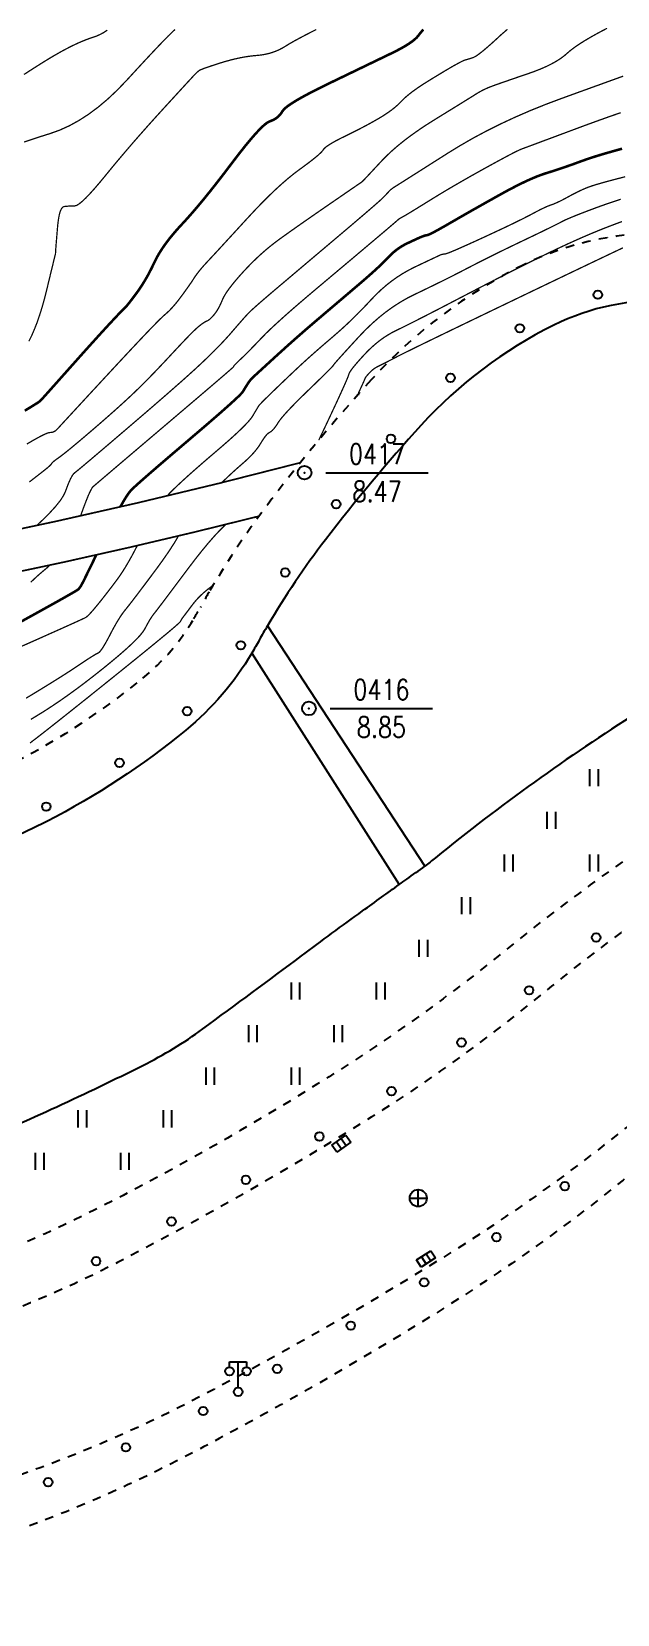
# Model space of a CAD drawing. Extents: x 1059 to 1761, y 608 to 1213.
# Drawn here: x 1175.3 to 1209.6, y 609 to 701.8 of the extents above; entities that cross this region are included whole.
import ezdxf
from ezdxf.enums import TextEntityAlignment as Align

# ---------------------------------------------------------------- set-up
doc = ezdxf.new("R2010")
doc.units = 0
doc.header["$LTSCALE"] = 0.5
doc.header["$PDSIZE"] = 0.2
doc.linetypes.add('X6', pattern=[2, 1, -1])
doc.layers.get('0').update_dxf_attribs({"linetype": 'CONTINUOUS'})
for name, color, linetype in [('DGX', 2, 'CONTINUOUS'), ('DLDW', 11, 'CONTINUOUS'), ('DLSS', 4, 'CONTINUOUS'), ('GXYZ', 2, 'CONTINUOUS'), ('KZD', 1, 'CONTINUOUS'), ('SXSS', 5, 'CONTINUOUS'), ('ZBTZ', 3, 'CONTINUOUS')]:
    doc.layers.add(name, color=color, linetype=linetype)
doc.styles.add('HZ', font='rs.shx', dxfattribs={"width": 0.8, "bigfont": 'hztxt.shx'})
doc.linetypes.add('8431', pattern='A,2,[152,AAA.SHX,S=1,R=0,X=0,Y=0],2,[150,AAA.SHX,S=2,R=0,X=0,Y=0],1e-11', length=4)
doc.linetypes.add('8432', pattern='A,2,[158,AAA.SHX,S=1,R=0,X=0,Y=0],2,[150,AAA.SHX,S=2,R=0,X=0,Y=2],1e-11', length=4)

# ---------------------------------------------------------------- blocks, each defined once
blk = doc.blocks.new('gc043')
for p, q in [((-1, 0), (1, 0)), ((0, -1), (0, 1))]:
    blk.add_line(p, q)
blk.add_circle((0, 0), 1)
blk = doc.blocks.new('gc041')
for p, q in [((-1, 0.5), (1, 0.5)), ((-1, -0.5), (-1, 0.5)), ((-0.33, 0.5), (-0.33, -0.5)), ((0.33, 0.5), (0.33, -0.5)), ((1, 0.5), (1, -0.5)), ((1, -0.5), (-1, -0.5))]:
    blk.add_line(p, q)
blk = doc.blocks.new('gc170')
at = {"linetype": 'Continuous'}
blk.add_circle((0, 0), 0.5, dxfattribs=at)
blk = doc.blocks.new('gc117')
blk.add_circle((0, 0), 0.8)
blk.add_point((0, 0))
blk = doc.blocks.new('gc121')
for p, q in [((-0.5, -1), (-0.5, 1)), ((0.5, -1), (0.5, 1))]:
    blk.add_line(p, q)
blk = doc.blocks.new('gc097')
for p, q in [((-1, 2.9), (-1, 3.5)), ((-1, 3.5), (1, 3.5)), ((0, 0.5), (0, 3.5)), ((1, 3.5), (1, 2.9))]:
    blk.add_line(p, q)
for centre in [(-1, 2.4), (1, 2.4), (0, 0)]:
    blk.add_circle(centre, 0.5)

msp = doc.modelspace()

# ---------------------------------------------------------------- linework, layer by layer
at = {"layer": 'DGX', "linetype": 'Continuous', "const_width": 0.075}
for points in [[(1179.709, 701.877), (1179.503, 701.743), (1179.297, 701.63), (1179.089, 701.536), (1178.882, 701.462), (1178.668, 701.392), (1178.445, 701.309), (1178.21, 701.214), (1177.965, 701.107), (1177.709, 700.987), (1177.443, 700.854), (1177.166, 700.709), (1176.879, 700.551), (1176.562, 700.369), (1176.198, 700.151), (1175.787, 699.896), (1175.329, 699.605), (1174.823, 699.278)], [(1183.674, 701.914), (1183.504, 701.755), (1183.282, 701.537), (1183.008, 701.258), (1182.683, 700.918), (1182.305, 700.518), (1181.876, 700.058), (1181.395, 699.538), (1180.862, 698.957), (1180.302, 698.373), (1179.741, 697.843), (1179.178, 697.368), (1178.613, 696.948), (1178.047, 696.582), (1177.479, 696.27), (1176.91, 696.012), (1176.339, 695.809), (1175.79, 695.637), (1175.286, 695.472), (1174.827, 695.314)], [(1203.167, 701.93), (1202.797, 701.611), (1202.485, 701.322), (1202.204, 701.068), (1201.953, 700.848), (1201.734, 700.664), (1201.546, 700.515), (1201.389, 700.4), (1201.263, 700.321), (1201.168, 700.276), (1201.091, 700.25), (1201.021, 700.227), (1200.956, 700.206), (1200.898, 700.188), (1200.846, 700.172), (1200.8, 700.159), (1200.76, 700.149), (1200.726, 700.141), (1200.689, 700.131), (1200.641, 700.113), (1200.582, 700.087), (1200.511, 700.054), (1200.428, 700.013), (1200.334, 699.964), (1200.229, 699.907), (1200.112, 699.843), (1199.98, 699.769), (1199.829, 699.682), (1199.659, 699.582), (1199.469, 699.47), (1199.261, 699.344), (1199.033, 699.206), (1198.786, 699.056), (1198.52, 698.892), (1198.254, 698.725), (1198.008, 698.563), (1197.781, 698.406), (1197.574, 698.255), (1197.387, 698.109), (1197.219, 697.968), (1197.072, 697.833), (1196.944, 697.703), (1196.819, 697.575), (1196.682, 697.448), (1196.533, 697.321), (1196.371, 697.194), (1196.197, 697.067), (1196.01, 696.941), (1195.811, 696.814), (1195.599, 696.688), (1195.378, 696.561), (1195.149, 696.433), (1194.912, 696.304), (1194.668, 696.175), (1194.417, 696.044), (1194.158, 695.912), (1193.891, 695.779), (1193.617, 695.646), (1193.354, 695.516), (1193.121, 695.395), (1192.919, 695.283), (1192.748, 695.18), (1192.607, 695.086), (1192.496, 695.002), (1192.415, 694.926), (1192.365, 694.859), (1192.312, 694.786), (1192.224, 694.692), (1192.101, 694.577), (1191.942, 694.441), (1191.747, 694.284), (1191.517, 694.106), (1191.252, 693.908), (1190.951, 693.688), (1190.625, 693.442), (1190.282, 693.163), (1189.924, 692.853), (1189.55, 692.511), (1189.16, 692.136), (1188.755, 691.73), (1188.334, 691.292), (1187.897, 690.821), (1187.471, 690.357), (1187.085, 689.935), (1186.737, 689.557), (1186.429, 689.221), (1186.16, 688.93), (1185.93, 688.681), (1185.738, 688.475), (1185.586, 688.313), (1185.458, 688.174), (1185.338, 688.041), (1185.226, 687.911), (1185.123, 687.787), (1185.028, 687.667), (1184.941, 687.552), (1184.863, 687.441), (1184.793, 687.335), (1184.723, 687.228), (1184.646, 687.111), (1184.561, 686.986), (1184.468, 686.853), (1184.367, 686.711), (1184.259, 686.56), (1184.144, 686.401), (1184.02, 686.233), (1183.894, 686.067), (1183.77, 685.91), (1183.649, 685.764), (1183.53, 685.628), (1183.413, 685.503), (1183.298, 685.388), (1183.186, 685.283), (1183.076, 685.188), (1182.93, 685.057), (1182.708, 684.84), (1182.411, 684.538), (1182.039, 684.152), (1181.592, 683.68), (1181.069, 683.124), (1180.471, 682.483), (1179.798, 681.757), (1179.129, 681.034), (1178.543, 680.4), (1178.041, 679.856), (1177.622, 679.402), (1177.286, 679.038), (1177.033, 678.764), (1176.864, 678.579), (1176.778, 678.485), (1176.732, 678.438), (1176.684, 678.397), (1176.634, 678.363), (1176.581, 678.335), (1176.526, 678.312), (1176.469, 678.297), (1176.409, 678.287), (1176.347, 678.284), (1176.265, 678.269), (1176.145, 678.228), (1175.989, 678.159), (1175.796, 678.062), (1175.566, 677.939), (1175.298, 677.787), (1174.993, 677.608)], [(1191.954, 701.914), (1191.457, 701.661), (1191.03, 701.437), (1190.672, 701.243), (1190.384, 701.079), (1190.166, 700.945), (1189.979, 700.832), (1189.785, 700.731), (1189.584, 700.643), (1189.375, 700.568), (1189.159, 700.506), (1188.936, 700.456), (1188.705, 700.418), (1188.467, 700.394), (1188.222, 700.371), (1187.972, 700.339), (1187.715, 700.298), (1187.453, 700.248), (1187.185, 700.188), (1186.911, 700.12), (1186.63, 700.042), (1186.344, 699.956), (1186.072, 699.869), (1185.832, 699.791), (1185.625, 699.721), (1185.45, 699.66), (1185.308, 699.607), (1185.199, 699.563), (1185.123, 699.527), (1185.08, 699.5), (1185.053, 699.478), (1185.029, 699.456), (1185.005, 699.437), (1184.984, 699.418), (1184.964, 699.401), (1184.945, 699.385), (1184.928, 699.37), (1184.913, 699.356), (1184.87, 699.312), (1184.77, 699.206), (1184.614, 699.036), (1184.4, 698.805), (1184.13, 698.511), (1183.803, 698.154), (1183.419, 697.735), (1182.978, 697.253), (1182.515, 696.744), (1182.065, 696.242), (1181.628, 695.748), (1181.203, 695.262), (1180.791, 694.782), (1180.392, 694.311), (1180.005, 693.847), (1179.631, 693.39), (1179.281, 692.965), (1178.966, 692.597), (1178.686, 692.285), (1178.441, 692.03), (1178.23, 691.831), (1178.055, 691.689), (1177.914, 691.603), (1177.808, 691.574), (1177.721, 691.573), (1177.636, 691.57), (1177.553, 691.567), (1177.473, 691.562), (1177.394, 691.556), (1177.318, 691.55), (1177.244, 691.542), (1177.172, 691.533), (1177.104, 691.505), (1177.042, 691.441), (1176.985, 691.34), (1176.934, 691.202), (1176.889, 691.028), (1176.849, 690.817), (1176.815, 690.569), (1176.787, 690.284), (1176.763, 689.998), (1176.742, 689.745), (1176.724, 689.525), (1176.709, 689.338), (1176.697, 689.184), (1176.688, 689.063), (1176.682, 688.976), (1176.679, 688.922), (1176.678, 688.886), (1176.676, 688.854), (1176.674, 688.826), (1176.672, 688.801), (1176.67, 688.781), (1176.668, 688.763), (1176.665, 688.75), (1176.663, 688.741), (1176.653, 688.7), (1176.627, 688.595), (1176.585, 688.424), (1176.528, 688.188), (1176.455, 687.888), (1176.366, 687.522), (1176.262, 687.091), (1176.142, 686.594), (1176.011, 686.081), (1175.875, 685.597), (1175.733, 685.145), (1175.586, 684.722), (1175.433, 684.33), (1175.275, 683.968), (1175.111, 683.637)], [(1209.001, 701.986), (1208.532, 701.738), (1208.108, 701.503), (1207.729, 701.281), (1207.396, 701.072), (1207.108, 700.876), (1206.866, 700.693), (1206.669, 700.524), (1206.482, 700.363), (1206.267, 700.205), (1206.026, 700.052), (1205.759, 699.903), (1205.465, 699.757), (1205.144, 699.615), (1204.796, 699.477), (1204.422, 699.343), (1204.05, 699.216), (1203.709, 699.099), (1203.4, 698.992), (1203.122, 698.896), (1202.875, 698.81), (1202.659, 698.735), (1202.474, 698.669), (1202.321, 698.614), (1202.185, 698.563), (1202.053, 698.51), (1201.924, 698.454), (1201.8, 698.396), (1201.68, 698.336), (1201.563, 698.274), (1201.45, 698.209), (1201.341, 698.142), (1201.209, 698.059), (1201.028, 697.946), (1200.797, 697.802), (1200.517, 697.628), (1200.187, 697.424), (1199.807, 697.19), (1199.378, 696.925), (1198.899, 696.63), (1198.41, 696.32), (1197.949, 696.012), (1197.516, 695.706), (1197.112, 695.401), (1196.736, 695.097), (1196.388, 694.795), (1196.069, 694.495), (1195.778, 694.196), (1195.518, 693.916), (1195.292, 693.673), (1195.1, 693.467), (1194.942, 693.297), (1194.817, 693.165), (1194.727, 693.069), (1194.67, 693.011), (1194.648, 692.989), (1194.613, 692.966), (1194.52, 692.902), (1194.369, 692.799), (1194.161, 692.656), (1193.894, 692.473), (1193.569, 692.249), (1193.187, 691.986), (1192.746, 691.683), (1192.289, 691.368), (1191.857, 691.069), (1191.449, 690.785), (1191.067, 690.518), (1190.709, 690.267), (1190.377, 690.032), (1190.069, 689.812), (1189.786, 689.609), (1189.517, 689.408), (1189.249, 689.197), (1188.984, 688.976), (1188.721, 688.745), (1188.459, 688.503), (1188.2, 688.25), (1187.942, 687.988), (1187.687, 687.715), (1187.445, 687.446), (1187.228, 687.194), (1187.036, 686.96), (1186.869, 686.743), (1186.726, 686.544), (1186.609, 686.362), (1186.517, 686.198), (1186.449, 686.051), (1186.394, 685.917), (1186.336, 685.79), (1186.278, 685.671), (1186.217, 685.559), (1186.155, 685.454), (1186.092, 685.357), (1186.027, 685.267), (1185.961, 685.184), (1185.895, 685.109), (1185.834, 685.043), (1185.776, 684.985), (1185.722, 684.935), (1185.672, 684.893), (1185.625, 684.86), (1185.582, 684.836), (1185.543, 684.82), (1185.502, 684.804), (1185.456, 684.78), (1185.403, 684.75), (1185.344, 684.711), (1185.278, 684.666), (1185.206, 684.613), (1185.128, 684.552), (1185.044, 684.484), (1184.942, 684.394), (1184.809, 684.269), (1184.647, 684.109), (1184.454, 683.914), (1184.231, 683.683), (1183.979, 683.417), (1183.696, 683.115), (1183.383, 682.778), (1183.06, 682.432), (1182.748, 682.101), (1182.446, 681.785), (1182.155, 681.486), (1181.874, 681.202), (1181.604, 680.934), (1181.344, 680.681), (1181.094, 680.444), (1180.843, 680.211), (1180.579, 679.968), (1180.301, 679.717), (1180.009, 679.456), (1179.704, 679.187), (1179.386, 678.908), (1179.054, 678.62), (1178.708, 678.324), (1178.372, 678.037), (1178.066, 677.778), (1177.791, 677.548), (1177.547, 677.346), (1177.334, 677.173), (1177.153, 677.028), (1177.002, 676.912), (1176.882, 676.824), (1176.784, 676.754), (1176.698, 676.691), (1176.624, 676.635), (1176.563, 676.587), (1176.514, 676.545), (1176.477, 676.51), (1176.453, 676.482), (1176.441, 676.462), (1176.431, 676.443), (1176.414, 676.419), (1176.39, 676.391), (1176.359, 676.358), (1176.321, 676.321), (1176.275, 676.28), (1176.222, 676.234), (1176.162, 676.184), (1176.051, 676.095), (1175.843, 675.931), (1175.538, 675.694), (1175.138, 675.383)], [(1209.956, 699.183), (1209.631, 699.065), (1209.194, 698.908), (1208.645, 698.709), (1207.985, 698.471), (1207.213, 698.191), (1206.33, 697.871), (1205.404, 697.523), (1204.504, 697.16), (1203.631, 696.781), (1202.783, 696.387), (1201.962, 695.978), (1201.167, 695.553), (1200.399, 695.112), (1199.657, 694.657), (1198.97, 694.22), (1198.369, 693.838), (1197.852, 693.51), (1197.421, 693.237), (1197.075, 693.017), (1196.814, 692.852), (1196.638, 692.741), (1196.547, 692.684), (1196.5, 692.655), (1196.456, 692.625), (1196.415, 692.595), (1196.376, 692.566), (1196.339, 692.537), (1196.306, 692.507), (1196.275, 692.478), (1196.246, 692.449), (1196.217, 692.418), (1196.184, 692.382), (1196.147, 692.343), (1196.106, 692.299), (1196.061, 692.251), (1196.011, 692.199), (1195.958, 692.142), (1195.901, 692.082), (1195.809, 691.992), (1195.652, 691.849), (1195.43, 691.653), (1195.142, 691.403), (1194.79, 691.1), (1194.372, 690.743), (1193.89, 690.332), (1193.342, 689.868), (1192.776, 689.39), (1192.24, 688.937), (1191.733, 688.509), (1191.256, 688.105), (1190.809, 687.727), (1190.391, 687.373), (1190.002, 687.044), (1189.643, 686.741), (1189.316, 686.463), (1189.024, 686.213), (1188.766, 685.991), (1188.542, 685.796), (1188.353, 685.629), (1188.199, 685.489), (1188.079, 685.377), (1187.994, 685.292), (1187.919, 685.213), (1187.83, 685.117), (1187.729, 685.004), (1187.614, 684.874), (1187.485, 684.728), (1187.343, 684.564), (1187.187, 684.384), (1187.018, 684.187), (1186.836, 683.978), (1186.639, 683.761), (1186.429, 683.536), (1186.205, 683.303), (1185.967, 683.062), (1185.714, 682.813), (1185.449, 682.556), (1185.169, 682.291), (1184.853, 681.999), (1184.478, 681.659), (1184.045, 681.272), (1183.553, 680.839), (1183.003, 680.358), (1182.394, 679.83), (1181.727, 679.254), (1181.001, 678.632), (1180.289, 678.024), (1179.667, 677.493), (1179.132, 677.038), (1178.686, 676.66), (1178.328, 676.358), (1178.059, 676.133), (1177.877, 675.984), (1177.784, 675.911), (1177.734, 675.864), (1177.678, 675.792), (1177.619, 675.695), (1177.555, 675.573), (1177.487, 675.425), (1177.414, 675.253), (1177.337, 675.055), (1177.256, 674.832), (1177.136, 674.576), (1176.941, 674.28), (1176.672, 673.943), (1176.328, 673.566), (1175.91, 673.149), (1175.57, 672.832)], [(1209.81, 697.038), (1209.385, 696.893), (1208.901, 696.723), (1208.358, 696.528), (1207.756, 696.308), (1207.096, 696.063), (1206.445, 695.819), (1205.869, 695.604), (1205.369, 695.418), (1204.944, 695.26), (1204.596, 695.13), (1204.323, 695.028), (1204.126, 694.955), (1204.004, 694.911), (1203.897, 694.866), (1203.743, 694.793), (1203.541, 694.693), (1203.291, 694.564), (1202.995, 694.406), (1202.651, 694.221), (1202.259, 694.007), (1201.82, 693.766), (1201.366, 693.513), (1200.927, 693.266), (1200.504, 693.024), (1200.097, 692.789), (1199.706, 692.56), (1199.331, 692.336), (1198.972, 692.118), (1198.628, 691.906), (1198.31, 691.709), (1198.026, 691.533), (1197.776, 691.379), (1197.56, 691.247), (1197.379, 691.137), (1197.232, 691.049), (1197.119, 690.983), (1197.041, 690.94), (1196.983, 690.908), (1196.931, 690.879), (1196.884, 690.852), (1196.844, 690.827), (1196.81, 690.805), (1196.782, 690.785), (1196.759, 690.768), (1196.743, 690.752), (1196.713, 690.724), (1196.648, 690.667), (1196.549, 690.581), (1196.415, 690.467), (1196.247, 690.323), (1196.045, 690.151), (1195.808, 689.951), (1195.537, 689.721), (1195.229, 689.462), (1194.883, 689.17), (1194.499, 688.846), (1194.076, 688.489), (1193.615, 688.101), (1193.115, 687.681), (1192.577, 687.228), (1192.001, 686.744), (1191.429, 686.261), (1190.906, 685.813), (1190.431, 685.4), (1190.005, 685.022), (1189.627, 684.679), (1189.297, 684.372), (1189.015, 684.099), (1188.782, 683.862), (1188.58, 683.65), (1188.392, 683.454), (1188.219, 683.275), (1188.059, 683.111), (1187.914, 682.964), (1187.782, 682.834), (1187.665, 682.719), (1187.562, 682.621), (1187.472, 682.536), (1187.393, 682.461), (1187.325, 682.395), (1187.268, 682.34), (1187.223, 682.295), (1187.188, 682.26), (1187.165, 682.235), (1187.153, 682.22), (1187.146, 682.21), (1187.139, 682.199), (1187.132, 682.188), (1187.124, 682.176), (1187.117, 682.163), (1187.109, 682.15), (1187.101, 682.137), (1187.092, 682.123), (1187.021, 682.055), (1186.823, 681.881), (1186.498, 681.6), (1186.047, 681.213), (1185.47, 680.72), (1184.766, 680.12), (1183.936, 679.414), (1182.98, 678.601), (1182.023, 677.788), (1181.193, 677.082), (1180.488, 676.483), (1179.909, 675.99), (1179.457, 675.605), (1179.13, 675.326), (1178.929, 675.154), (1178.854, 675.088), (1178.841, 675.072), (1178.824, 675.047), (1178.803, 675.012), (1178.779, 674.969), (1178.751, 674.917), (1178.72, 674.856), (1178.685, 674.786), (1178.647, 674.707), (1178.601, 674.605), (1178.544, 674.467), (1178.475, 674.293), (1178.394, 674.083), (1178.302, 673.837), (1178.199, 673.554), (1178.141, 673.395)], [(1210.069, 693.283), (1209.623, 693.168), (1209.225, 693.063), (1208.875, 692.968), (1208.573, 692.883), (1208.319, 692.808), (1208.113, 692.743), (1207.955, 692.688), (1207.819, 692.635), (1207.678, 692.577), (1207.533, 692.513), (1207.384, 692.444), (1207.23, 692.369), (1207.072, 692.289), (1206.909, 692.203), (1206.742, 692.112), (1206.578, 692.023), (1206.425, 691.941), (1206.282, 691.868), (1206.149, 691.804), (1206.027, 691.748), (1205.916, 691.7), (1205.815, 691.66), (1205.725, 691.629), (1205.633, 691.597), (1205.527, 691.556), (1205.409, 691.504), (1205.276, 691.443), (1205.131, 691.373), (1204.972, 691.292), (1204.799, 691.202), (1204.613, 691.102), (1204.4, 690.989), (1204.147, 690.86), (1203.854, 690.714), (1203.52, 690.551), (1203.146, 690.371), (1202.731, 690.175), (1202.276, 689.962), (1201.781, 689.733), (1201.295, 689.51), (1200.867, 689.316), (1200.498, 689.151), (1200.187, 689.014), (1199.934, 688.907), (1199.74, 688.829), (1199.604, 688.78), (1199.527, 688.759), (1199.48, 688.753), (1199.437, 688.747), (1199.397, 688.74), (1199.36, 688.733), (1199.327, 688.725), (1199.296, 688.717), (1199.269, 688.708), (1199.245, 688.699), (1199.202, 688.68), (1199.118, 688.641), (1198.992, 688.582), (1198.824, 688.503), (1198.615, 688.404), (1198.365, 688.286), (1198.073, 688.147), (1197.739, 687.989), (1197.389, 687.812), (1197.048, 687.618), (1196.716, 687.406), (1196.393, 687.177), (1196.079, 686.931), (1195.774, 686.667), (1195.478, 686.386), (1195.19, 686.088), (1194.908, 685.786), (1194.628, 685.493), (1194.349, 685.211), (1194.073, 684.938), (1193.798, 684.675), (1193.524, 684.421), (1193.253, 684.178), (1192.983, 683.944), (1192.722, 683.72), (1192.474, 683.508), (1192.241, 683.306), (1192.023, 683.115), (1191.818, 682.936), (1191.628, 682.767), (1191.452, 682.61), (1191.29, 682.463), (1191.13, 682.316), (1190.957, 682.156), (1190.772, 681.983), (1190.576, 681.798), (1190.367, 681.601), (1190.146, 681.39), (1189.913, 681.167), (1189.668, 680.932), (1189.431, 680.704), (1189.224, 680.503), (1189.047, 680.329), (1188.898, 680.183), (1188.78, 680.063), (1188.69, 679.971), (1188.63, 679.906), (1188.6, 679.868), (1188.58, 679.838), (1188.553, 679.794), (1188.518, 679.737), (1188.476, 679.667), (1188.426, 679.583), (1188.368, 679.487), (1188.304, 679.378), (1188.231, 679.255), (1188.131, 679.109), (1187.981, 678.929), (1187.781, 678.716), (1187.533, 678.468), (1187.235, 678.187), (1186.888, 677.872), (1186.492, 677.524), (1186.047, 677.142), (1185.594, 676.755), (1185.174, 676.392), (1184.788, 676.053), (1184.436, 675.739), (1184.117, 675.449), (1183.831, 675.183), (1183.579, 674.942), (1183.361, 674.725), (1183.214, 674.565)], [(1209.804, 691.958), (1209.427, 691.837), (1209.046, 691.709), (1208.662, 691.574), (1208.276, 691.432), (1207.906, 691.293), (1207.573, 691.166), (1207.277, 691.05), (1207.019, 690.946), (1206.797, 690.854), (1206.612, 690.773), (1206.464, 690.704), (1206.352, 690.647), (1206.236, 690.584), (1206.071, 690.5), (1205.859, 690.394), (1205.599, 690.266), (1205.292, 690.116), (1204.936, 689.944), (1204.533, 689.751), (1204.082, 689.535), (1203.615, 689.312), (1203.165, 689.094), (1202.731, 688.883), (1202.314, 688.677), (1201.913, 688.477), (1201.528, 688.283), (1201.16, 688.094), (1200.808, 687.912), (1200.459, 687.731), (1200.099, 687.546), (1199.728, 687.359), (1199.346, 687.168), (1198.953, 686.975), (1198.549, 686.778), (1198.134, 686.577), (1197.709, 686.374), (1197.281, 686.156), (1196.86, 685.913), (1196.446, 685.645), (1196.038, 685.351), (1195.638, 685.032), (1195.245, 684.687), (1194.858, 684.317), (1194.478, 683.921), (1194.125, 683.538), (1193.819, 683.203), (1193.56, 682.918), (1193.347, 682.682), (1193.181, 682.495), (1193.061, 682.357), (1192.989, 682.269), (1192.963, 682.23), (1192.938, 682.194), (1192.867, 682.116), (1192.75, 681.995), (1192.589, 681.832), (1192.381, 681.626), (1192.128, 681.379), (1191.83, 681.088), (1191.486, 680.756), (1191.137, 680.416), (1190.825, 680.106), (1190.549, 679.825), (1190.31, 679.573), (1190.108, 679.351), (1189.942, 679.157), (1189.813, 678.993), (1189.72, 678.857), (1189.647, 678.743), (1189.578, 678.641), (1189.511, 678.551), (1189.448, 678.475), (1189.387, 678.41), (1189.33, 678.358), (1189.277, 678.319), (1189.226, 678.292), (1189.175, 678.264), (1189.119, 678.22), (1189.059, 678.162), (1188.995, 678.088), (1188.927, 678), (1188.854, 677.896), (1188.777, 677.777), (1188.695, 677.642), (1188.605, 677.499), (1188.5, 677.353), (1188.382, 677.203), (1188.249, 677.051), (1188.103, 676.896), (1187.943, 676.738), (1187.768, 676.576), (1187.58, 676.412), (1187.379, 676.238), (1187.165, 676.047), (1186.938, 675.838), (1186.699, 675.613), (1186.447, 675.371), (1186.417, 675.343)], [(1209.881, 690.655), (1209.471, 690.503), (1209.044, 690.34), (1208.608, 690.168), (1208.163, 689.985), (1207.71, 689.793), (1207.249, 689.591), (1206.778, 689.379), (1206.3, 689.158), (1205.812, 688.927), (1205.303, 688.68), (1204.758, 688.412), (1204.178, 688.124), (1203.562, 687.814), (1202.911, 687.483), (1202.225, 687.13), (1201.503, 686.757), (1200.745, 686.363), (1200.003, 685.976), (1199.326, 685.624), (1198.715, 685.309), (1198.17, 685.029), (1197.69, 684.785), (1197.276, 684.577), (1196.928, 684.405), (1196.645, 684.268), (1196.397, 684.142), (1196.153, 684.001), (1195.913, 683.846), (1195.677, 683.675), (1195.445, 683.49), (1195.217, 683.29), (1194.993, 683.076), (1194.773, 682.847), (1194.568, 682.622), (1194.389, 682.42), (1194.237, 682.242), (1194.11, 682.087), (1194.01, 681.955), (1193.936, 681.846), (1193.888, 681.761), (1193.866, 681.699), (1193.841, 681.615), (1193.782, 681.463), (1193.689, 681.244), (1193.563, 680.958), (1193.403, 680.604), (1193.21, 680.182), (1192.983, 679.694), (1192.722, 679.137), (1192.459, 678.579), (1192.223, 678.082), (1192.102, 677.83)], [(1209.936, 689.114), (1208.9, 688.622), (1207.659, 688.03), (1206.214, 687.338), (1204.564, 686.547), (1202.909, 685.751), (1201.445, 685.046), (1200.174, 684.433), (1199.096, 683.911), (1198.21, 683.481), (1197.516, 683.141), (1197.015, 682.893), (1196.706, 682.737), (1196.502, 682.631), (1196.317, 682.534), (1196.149, 682.448), (1195.999, 682.371), (1195.868, 682.304), (1195.754, 682.247), (1195.659, 682.2), (1195.581, 682.162), (1195.513, 682.127), (1195.446, 682.089), (1195.38, 682.046), (1195.316, 681.999), (1195.252, 681.949), (1195.189, 681.894), (1195.128, 681.835), (1195.068, 681.772), (1195.011, 681.71), (1194.962, 681.655), (1194.92, 681.606), (1194.886, 681.564), (1194.858, 681.528), (1194.838, 681.498), (1194.825, 681.474), (1194.819, 681.457), (1194.811, 681.432), (1194.791, 681.383), (1194.76, 681.312), (1194.718, 681.217), (1194.664, 681.099), (1194.599, 680.957), (1194.523, 680.793), (1194.435, 680.605), (1194.446, 680.466)], [(1186.655, 672.893), (1186.641, 672.881), (1186.334, 672.581), (1186.003, 672.228), (1185.647, 671.823), (1185.267, 671.365), (1184.862, 670.853), (1184.433, 670.289), (1184.015, 669.731), (1183.646, 669.239), (1183.325, 668.811), (1183.053, 668.45), (1182.829, 668.153), (1182.653, 667.922), (1182.525, 667.757), (1182.446, 667.657), (1182.389, 667.584), (1182.329, 667.501), (1182.267, 667.406), (1182.201, 667.301), (1182.133, 667.186), (1182.062, 667.06), (1181.988, 666.923), (1181.911, 666.775), (1181.803, 666.605), (1181.639, 666.4), (1181.418, 666.161), (1181.14, 665.887), (1180.805, 665.578), (1180.413, 665.236), (1179.964, 664.858), (1179.458, 664.446), (1178.93, 664.028), (1178.417, 663.631), (1177.917, 663.256), (1177.432, 662.903), (1176.96, 662.571), (1176.502, 662.261), (1176.059, 661.973), (1175.629, 661.706), (1175.225, 661.461)], [(1183.88, 672.22), (1183.778, 672.041), (1183.612, 671.768), (1183.419, 671.469), (1183.2, 671.143), (1182.955, 670.791), (1182.682, 670.413), (1182.383, 670.009), (1182.085, 669.61), (1181.814, 669.249), (1181.569, 668.926), (1181.352, 668.64), (1181.162, 668.392), (1180.999, 668.181), (1180.863, 668.009), (1180.754, 667.874), (1180.657, 667.749), (1180.555, 667.608), (1180.45, 667.45), (1180.34, 667.276), (1180.227, 667.086), (1180.11, 666.879), (1179.988, 666.655), (1179.863, 666.415), (1179.74, 666.181), (1179.628, 665.976), (1179.525, 665.8), (1179.433, 665.652), (1179.35, 665.533), (1179.278, 665.443), (1179.215, 665.381), (1179.163, 665.348), (1179.104, 665.321), (1179.021, 665.277), (1178.915, 665.214), (1178.786, 665.135), (1178.634, 665.038), (1178.458, 664.923), (1178.259, 664.791), (1178.037, 664.642), (1177.791, 664.477), (1177.519, 664.299), (1177.223, 664.109), (1176.902, 663.905), (1176.557, 663.688), (1176.186, 663.459), (1175.791, 663.216), (1175.371, 662.961), (1174.951, 662.706)], [(1181.464, 671.653), (1181.346, 671.421), (1181.155, 671.061), (1180.968, 670.727), (1180.786, 670.417), (1180.608, 670.133), (1180.435, 669.873), (1180.267, 669.639), (1180.104, 669.421), (1179.945, 669.212), (1179.792, 669.012), (1179.644, 668.82), (1179.501, 668.636), (1179.362, 668.461), (1179.229, 668.295), (1179.101, 668.137), (1178.98, 667.992), (1178.87, 667.863), (1178.771, 667.751), (1178.683, 667.655), (1178.605, 667.575), (1178.537, 667.511), (1178.48, 667.464), (1178.434, 667.433), (1178.351, 667.392), (1178.183, 667.314), (1177.93, 667.198), (1177.592, 667.045), (1177.17, 666.855), (1176.663, 666.628), (1176.071, 666.364), (1175.395, 666.062), (1174.703, 665.756)], [(1176.353, 670.509), (1176.17, 670.348), (1175.875, 670.1), (1175.618, 669.877), (1175.4, 669.676), (1175.22, 669.5)], [(1185.904, 669.312), (1185.902, 669.311), (1185.722, 669.183), (1185.55, 669.051), (1185.386, 668.915), (1185.23, 668.773), (1185.081, 668.627), (1184.94, 668.477), (1184.808, 668.322), (1184.683, 668.162), (1184.568, 668.009), (1184.467, 667.874), (1184.379, 667.757), (1184.304, 667.657), (1184.243, 667.576), (1184.194, 667.513), (1184.159, 667.467), (1184.137, 667.44), (1184.122, 667.42), (1184.106, 667.397), (1184.088, 667.371), (1184.07, 667.342), (1184.052, 667.311), (1184.032, 667.276), (1184.012, 667.239), (1183.991, 667.198), (1183.902, 667.104), (1183.68, 666.905), (1183.324, 666.602), (1182.833, 666.195), (1182.209, 665.683), (1181.452, 665.067), (1180.56, 664.347), (1179.534, 663.522), (1178.503, 662.695), (1177.593, 661.97), (1176.806, 661.345), (1176.141, 660.821), (1175.597, 660.397), (1175.176, 660.075)]]:
    msp.add_lwpolyline(points, dxfattribs=at)
at = {"layer": 'DGX', "color": 3, "linetype": 'Continuous', "const_width": 0.15}
for points in [[(1198.235, 701.918), (1198.126, 701.788), (1198.027, 701.667), (1197.94, 701.554), (1197.844, 701.443), (1197.719, 701.327), (1197.565, 701.206), (1197.382, 701.079), (1197.17, 700.946), (1196.928, 700.808), (1196.658, 700.665), (1196.359, 700.517), (1196.026, 700.356), (1195.657, 700.178), (1195.25, 699.982), (1194.806, 699.768), (1194.324, 699.535), (1193.806, 699.285), (1193.25, 699.017), (1192.658, 698.731), (1192.081, 698.447), (1191.573, 698.187), (1191.134, 697.951), (1190.764, 697.738), (1190.462, 697.548), (1190.23, 697.383), (1190.067, 697.24), (1189.973, 697.122), (1189.909, 697.019), (1189.837, 696.924), (1189.757, 696.838), (1189.669, 696.76), (1189.572, 696.691), (1189.468, 696.63), (1189.355, 696.577), (1189.234, 696.532), (1189.089, 696.458), (1188.906, 696.316), (1188.683, 696.106), (1188.422, 695.829), (1188.121, 695.484), (1187.781, 695.072), (1187.402, 694.592), (1186.984, 694.044), (1186.556, 693.48), (1186.146, 692.95), (1185.756, 692.455), (1185.384, 691.995), (1185.031, 691.569), (1184.696, 691.177), (1184.381, 690.82), (1184.084, 690.497), (1183.807, 690.195), (1183.552, 689.899), (1183.317, 689.609), (1183.104, 689.325), (1182.912, 689.047), (1182.741, 688.775), (1182.591, 688.51), (1182.462, 688.25), (1182.342, 687.998), (1182.219, 687.753), (1182.093, 687.516), (1181.964, 687.287), (1181.831, 687.066), (1181.696, 686.852), (1181.557, 686.646), (1181.415, 686.448), (1181.278, 686.265), (1181.155, 686.102), (1181.047, 685.961), (1180.952, 685.841), (1180.871, 685.741), (1180.805, 685.663), (1180.752, 685.605), (1180.714, 685.569), (1180.671, 685.531), (1180.607, 685.468), (1180.521, 685.38), (1180.413, 685.268), (1180.284, 685.132), (1180.132, 684.971), (1179.959, 684.785), (1179.764, 684.575), (1179.548, 684.34), (1179.313, 684.083), (1179.059, 683.803), (1178.784, 683.5), (1178.491, 683.174), (1178.178, 682.825), (1177.846, 682.452), (1177.494, 682.057), (1177.152, 681.673), (1176.852, 681.336), (1176.592, 681.044), (1176.373, 680.798), (1176.194, 680.598), (1176.056, 680.444), (1175.959, 680.336), (1175.903, 680.274), (1175.867, 680.236), (1175.833, 680.202), (1175.801, 680.17), (1175.771, 680.141), (1175.742, 680.114), (1175.714, 680.091), (1175.688, 680.07), (1175.664, 680.053), (1175.597, 680.01), (1175.442, 679.914), (1175.2, 679.764), (1174.87, 679.562)], [(1209.888, 694.926), (1209.455, 694.807), (1209.049, 694.692), (1208.671, 694.581), (1208.321, 694.473), (1207.999, 694.369), (1207.705, 694.269), (1207.438, 694.173), (1207.186, 694.08), (1206.935, 693.989), (1206.684, 693.901), (1206.434, 693.815), (1206.186, 693.731), (1205.938, 693.649), (1205.691, 693.57), (1205.444, 693.494), (1205.188, 693.409), (1204.912, 693.305), (1204.616, 693.182), (1204.299, 693.041), (1203.962, 692.88), (1203.605, 692.7), (1203.227, 692.502), (1202.829, 692.285), (1202.427, 692.06), (1202.035, 691.841), (1201.654, 691.626), (1201.283, 691.417), (1200.923, 691.212), (1200.574, 691.013), (1200.235, 690.818), (1199.907, 690.629), (1199.603, 690.453), (1199.334, 690.3), (1199.101, 690.17), (1198.905, 690.063), (1198.744, 689.979), (1198.619, 689.917), (1198.53, 689.879), (1198.477, 689.863), (1198.441, 689.858), (1198.402, 689.85), (1198.361, 689.84), (1198.317, 689.828), (1198.271, 689.813), (1198.222, 689.796), (1198.171, 689.777), (1198.117, 689.755), (1198.056, 689.729), (1197.982, 689.697), (1197.896, 689.659), (1197.797, 689.614), (1197.686, 689.562), (1197.563, 689.505), (1197.427, 689.441), (1197.278, 689.371), (1197.126, 689.293), (1196.977, 689.209), (1196.832, 689.116), (1196.691, 689.016), (1196.554, 688.909), (1196.421, 688.794), (1196.292, 688.671), (1196.166, 688.541), (1196.032, 688.4), (1195.875, 688.243), (1195.696, 688.07), (1195.495, 687.883), (1195.272, 687.68), (1195.026, 687.462), (1194.759, 687.228), (1194.469, 686.98), (1194.168, 686.723), (1193.865, 686.465), (1193.561, 686.206), (1193.255, 685.946), (1192.948, 685.685), (1192.64, 685.423), (1192.331, 685.16), (1192.02, 684.896), (1191.709, 684.63), (1191.399, 684.364), (1191.091, 684.095), (1190.784, 683.826), (1190.478, 683.555), (1190.174, 683.282), (1189.871, 683.008), (1189.569, 682.733), (1189.284, 682.472), (1189.033, 682.242), (1188.815, 682.042), (1188.631, 681.873), (1188.48, 681.735), (1188.363, 681.627), (1188.279, 681.549), (1188.229, 681.503), (1188.196, 681.47), (1188.162, 681.435), (1188.129, 681.398), (1188.096, 681.358), (1188.062, 681.316), (1188.029, 681.272), (1187.996, 681.225), (1187.963, 681.176), (1187.929, 681.125), (1187.895, 681.071), (1187.859, 681.014), (1187.822, 680.954), (1187.783, 680.892), (1187.744, 680.827), (1187.704, 680.759), (1187.662, 680.689), (1187.576, 680.582), (1187.402, 680.405), (1187.14, 680.158), (1186.79, 679.841), (1186.353, 679.454), (1185.827, 678.996), (1185.214, 678.469), (1184.513, 677.871), (1183.809, 677.271), (1183.183, 676.737), (1182.638, 676.268), (1182.172, 675.865), (1181.787, 675.527), (1181.481, 675.255), (1181.254, 675.048), (1181.108, 674.907), (1180.989, 674.765), (1180.845, 674.558), (1180.676, 674.284), (1180.481, 673.944), (1180.47, 673.923)], [(1179.061, 671.105), (1178.914, 670.801), (1178.697, 670.355), (1178.516, 669.985), (1178.371, 669.691), (1178.262, 669.474), (1178.188, 669.333), (1178.151, 669.269), (1178.131, 669.243), (1178.113, 669.218), (1178.094, 669.194), (1178.077, 669.172), (1178.06, 669.15), (1178.044, 669.129), (1178.028, 669.11), (1178.013, 669.091), (1177.956, 669.051), (1177.817, 668.965), (1177.594, 668.836), (1177.288, 668.661), (1176.899, 668.442), (1176.426, 668.177), (1175.871, 667.869), (1175.232, 667.515), (1174.592, 667.162)]]:
    msp.add_lwpolyline(points, dxfattribs=at)
at = {"layer": 'DLSS', "linetype": 'X6', "flags": 128}
for points in [[(1405.624, 701.519, 0.023491), (1388.946, 697.665, 0.038552), (1378.841, 693.963, 0.006529), (1362.365, 686.181, 0.01772), (1356.259, 682.926, 0.061108), (1340.875, 671.298, -0.068267), (1328.257, 662.041, -0.016009), (1322.768, 659.289, -0.02366), (1319.075, 657.791, -0.045219), (1311.753, 655.94, -0.054238), (1305.676, 655.642, -0.016984), (1302.16, 655.972, -0.008186), (1294.556, 657.073, -0.038193), (1277.652, 661.147, 0.036458), (1258.974, 665.717, 0.035354), (1247.582, 666.819, 0.045553), (1238.471, 666.223, 0.061008), (1228.1, 663.26, 0.040861), (1214.444, 656.12, 0.02985), (1203.233, 648.064, -0.02999), (1192.717, 640.511, -0.020006), (1180.636, 633.548, -0.026961), (1171.369, 629.309, -0.054055), (1160.073, 626.219, -0.04426), (1145.532, 625.191, -0.019079), (1136.568, 625.694, -0.029014), (1130.945, 626.556, -0.033538), (1120.283, 629.591, -0.038874), (1111.674, 633.456, -0.013137), (1106.236, 636.613, -0.020575), (1103.041, 638.768, -0.022143), (1098.098, 642.756, -0.017543), (1092.178, 648.363, -0.021757), (1089.667, 651.146, -0.01219), (1085.315, 656.683, -0.059278), (1079.196, 667.289, -0.062631), (1076.018, 678.349, -0.023199), (1075.31, 684.86, -0.062756), (1075.418, 686.568, -0.014391), (1077.831, 697.485, 0.00835), (1082.317, 716.674, 0.00067), (1087.064, 738.772, 0.004508), (1087.747, 742.12, 0.013968), (1088.586, 747.179, 0.003122), (1091.46, 769.142, 0.007981), (1093.75, 790.285, 0.017627), (1094.307, 800.086, 0.024093), (1094.112, 807.365, 0.011914), (1092.709, 821.525, 0.010278), (1091.978, 826.602, 0.009428), (1090.967, 832.077, 0.063866), (1090.093, 834.638, 0.027206), (1087.788, 838.75, 0.027206)], [(1406.22, 698.247, 0.023491), (1389.846, 694.463, 0.038552), (1380.222, 690.938, 0.006529), (1363.824, 683.193, 0.01772), (1357.926, 680.049, 0.061108), (1343.188, 668.909, -0.068267), (1329.842, 659.117, -0.016009), (1324.163, 656.27, -0.02366), (1320.178, 654.654, -0.045219), (1312.273, 652.656, -0.054238), (1305.478, 652.323, -0.016984), (1301.738, 652.674, -0.008186), (1294.026, 653.79, -0.038193), (1276.629, 657.983, 0.036458), (1258.421, 662.438, 0.035354), (1247.496, 663.494, 0.045553), (1238.989, 662.938, 0.061008), (1229.395, 660.198, 0.040861), (1216.22, 653.309, 0.030612), (1205.075, 645.274, -0.032321), (1194.492, 637.699, -0.018438), (1180.8, 629.864, -0.032389), (1172.587, 626.215, -0.034847), (1162.45, 623.26, -0.040464), (1153.434, 622.052, -0.007224), (1149.162, 621.89, -0.008372), (1145.473, 621.866, -0.021019), (1138.428, 622.234, -0.01798), (1130.251, 623.304, -0.044583), (1120.557, 625.833, -0.038874), (1110.081, 630.537, -0.013137), (1104.492, 633.782, -0.020575), (1101.07, 636.09, -0.022143), (1095.897, 640.263, -0.017543), (1089.808, 646.03, -0.021757), (1087.103, 649.028, -0.01219), (1082.651, 654.693, -0.059278), (1076.139, 665.979, -0.062631), (1072.732, 677.837, -0.023199), (1071.991, 684.654, -0.062756), (1072.152, 687.192, -0.014391), (1074.606, 698.295, 0.00835), (1079.067, 717.377, 0.00067), (1083.812, 739.466, 0.004508), (1084.483, 742.755, 0.013968), (1085.291, 747.631, 0.003122), (1088.16, 769.553, 0.007981), (1090.439, 790.59, 0.017627), (1090.982, 800.157, 0.024093), (1090.796, 807.116, 0.011914), (1089.409, 821.118, 0.010278), (1088.697, 826.06, 0.009428), (1087.709, 831.412, 0.063866), (1087.108, 833.172, 0.027206), (1084.98, 836.969)], [(1407.869, 689.19, 0.023491), (1392.338, 685.601, 0.038552), (1384.045, 682.563, 0.006529), (1367.864, 674.921, 0.01772), (1362.542, 672.084, 0.061108), (1349.592, 662.295, -0.068267), (1334.229, 651.023, -0.016009), (1328.022, 647.912, -0.02366), (1323.231, 645.969, -0.045219), (1313.715, 643.563, -0.054238), (1304.931, 643.133, -0.016984), (1300.568, 643.542, -0.008186), (1292.558, 644.702, -0.038193), (1273.795, 649.224, 0.036458), (1256.89, 653.36, 0.035354), (1247.259, 654.292, 0.045553), (1240.423, 653.844, 0.061008), (1232.981, 651.719, 0.040861), (1221.137, 645.526, 0.030612), (1210.905, 638.15, -0.032321), (1199.356, 629.883, -0.018438), (1185.074, 621.711, -0.032389), (1175.773, 617.578, -0.034847), (1164.406, 614.264, -0.040464), (1153.915, 612.859, -0.007224), (1149.377, 612.687, -0.008372), (1145.38, 612.661, -0.021019), (1137.562, 613.069, -0.01798), (1128.729, 614.225, -0.044583), (1117.45, 617.167, -0.038874), (1105.67, 622.457, -0.013137), (1099.662, 625.945, -0.020575), (1095.612, 628.676, -0.022143), (1089.806, 633.361, -0.017543), (1083.247, 639.572, -0.021757), (1080.006, 643.165, -0.01219), (1075.276, 649.182, -0.059278), (1067.678, 662.353, -0.062631), (1063.636, 676.419, -0.023199), (1062.802, 684.084, -0.062756), (1063.11, 688.92, -0.014391), (1065.678, 700.54, 0.00835), (1070.069, 719.323, 0.00067), (1074.809, 741.387, 0.004508), (1075.447, 744.514, 0.013968), (1076.171, 748.882, 0.003122), (1079.025, 770.69, 0.007981), (1081.272, 791.435, 0.017627), (1081.778, 800.354, 0.024093), (1081.616, 806.427, 0.011914), (1080.272, 819.993, 0.010278), (1079.614, 824.56, 0.008973), (1078.738, 829.33, 0.025256), (1077.206, 832.038, 0.025256)], [(1406.538, 685.556, 0.023491), (1391.227, 682.018, 0.038552), (1383.28, 679.107, 0.006529), (1367.156, 671.492, 0.01772), (1361.984, 668.734, 0.061108), (1349.5, 659.298, -0.068267), (1333.611, 647.641, -0.016009), (1327.268, 644.461, -0.02366), (1322.266, 642.432, -0.045219), (1312.33, 639.92, -0.054238), (1303.028, 639.465, -0.016984), (1298.503, 639.889, -0.008186), (1290.415, 641.06, -0.038193), (1271.297, 645.668, 0.036458), (1254.731, 649.721, 0.035354), (1245.437, 650.62, 0.045553), (1239.036, 650.201, 0.061008), (1232.154, 648.236, 0.040861), (1220.658, 642.224, 0.030612), (1210.664, 635.019, -0.032321), (1198.862, 626.572, -0.018438), (1184.427, 618.312, -0.032389), (1174.842, 614.053, -0.034847), (1163.155, 610.646, -0.040464), (1152.28, 609.189, -0.007224), (1147.673, 609.015, -0.008372), (1143.595, 608.988, -0.021019), (1135.576, 609.407, -0.01798), (1126.572, 610.585, -0.044583), (1114.88, 613.636, -0.038874), (1102.76, 619.078, -0.013137), (1096.643, 622.629, -0.020575), (1092.43, 625.471, -0.022143), (1086.458, 630.289, -0.017543), (1079.777, 636.615, -0.021757), (1076.396, 640.363, -0.01219), (1071.595, 646.473, -0.059278), (1063.712, 660.134, -0.062631), (1059.506, 674.775, -0.023199), (1058.648, 682.662, -0.062756), (1058.993, 688.096, -0.014391), (1061.592, 699.851, 0.00835), (1065.964, 718.555, 0.00067), (1070.703, 740.614, 0.004508), (1071.332, 743.698, 0.013968), (1072.034, 747.934, 0.003122), (1074.884, 769.713, 0.007981), (1077.123, 790.382, 0.017627), (1077.62, 799.132, 0.024093), (1077.464, 804.973, 0.011914), (1076.131, 818.425, 0.010278), (1075.487, 822.895, 0.008362), (1074.691, 827.262, 0.022488), (1073.42, 829.479, 0.022488)]]:
    msp.add_lwpolyline(points, format="xyb", dxfattribs=at)
at = {"layer": 'DLSS', "linetype": 'X6'}
msp.add_lwpolyline([(1213.006, 689.928, 0.130561), (1204.127, 688.121, 0.093388), (1195.179, 681.366, 0.021081), (1189.361, 674.398, 0.030276), (1185.689, 668.951, 0.00631), (1185.162, 668.03, -0.006859), (1184.777, 667.358, -0.087346), (1181.795, 663.882, -0.053054), (1174.349, 658.987, -0.043452), (1170.375, 657.359, -0.030894), (1164.053, 655.811, -0.066536), (1154.184, 655.363, -0.082528), (1146.889, 657.242, -0.045763), (1140.59, 660.751, -0.04717), (1135.246, 665.198, -0.0207), (1130.841, 670.01, -0.023131), (1127.336, 674.588, -0.042521), (1121.194, 685.258, -0.037395), (1116.171, 698.504, -0.020701), (1113.623, 708.636, -0.035855)], format="xyb", dxfattribs=at)
at = {"layer": 'DLSS', "linetype": 'Continuous', "flags": 128}
msp.add_lwpolyline([(1188.598, 673.377, 0.1, 0.1, -0.007782), (1177.23, 670.699, 0.1, 0.1, -0.00885), (1170.92, 669.432, 0.1, 0.1, -0.003226), (1157.779, 667.122, 0.1, 0.1, -0.025054), (1156.072, 666.921, 0.1, 0.1, -0.072416), (1153.388, 667.129, 0.1, 0.1, -0.050495), (1149.736, 668.35, 0.1, 0.1, -0.030761), (1146.657, 669.973, 0.1, 0.1, -0.026917), (1143.376, 672.22, 0.1, 0.1, -0.024127), (1141.634, 673.695, 0.1, 0.1, -0.03079), (1140.404, 674.993, 0.1, 0.1, -0.10756), (1139.265, 677.167, 0.1, 0.1, -0.083583), (1138.946, 680.296, 0.1, 0.1, -0.049577), (1139.638, 684.472, 0.1, 0.1, -0.044288), (1141.271, 688.918, 0.1, 0.1, -0.010247), (1142.456, 691.305, 0.1, 0.1, 0.012715), (1143.402, 693.233, 0.1, 0.1, 0.017427), (1145.518, 698.299, 0.1, 0.1, 0.020288), (1147.003, 702.775, 0.1, 0.1, 0.036862)], format="xyseb", dxfattribs=at)
at = {"layer": 'DLSS', "linetype": 'Continuous', "const_width": 0.1, "flags": 128}
msp.add_lwpolyline([(1191.023, 676.514, -0.009873), (1176.708, 673.078, -0.00885), (1170.483, 671.828, -0.003226), (1157.373, 669.524, -0.025054), (1155.908, 669.351, -0.072416), (1153.924, 669.504, -0.050495), (1150.737, 670.57, -0.030761), (1147.923, 672.053, -0.026917), (1144.858, 674.152, -0.024127), (1143.296, 675.475, -0.03079), (1142.271, 676.556, -0.10756), (1141.613, 677.813, -0.083583), (1141.376, 680.137, -0.049577), (1141.99, 683.838, -0.044288), (1143.474, 687.88, -0.010247), (1144.615, 690.177, 0.012715), (1145.615, 692.217, 0.017427), (1147.797, 697.439, 0.020288), (1149.344, 702.103, 0.036862)], format="xyb", dxfattribs=at)
at = {"layer": 'KZD', "linetype": 'Continuous'}
for p, q in [((1192.522, 675.927), (1198.522, 675.927)), ((1192.777, 662.106), (1198.777, 662.106))]:
    msp.add_line(p, q, dxfattribs=at)
at = {"layer": 'SXSS', "linetype": 'Continuous', "flags": 128}
msp.add_lwpolyline([(1101.766, 756.29, 0.014959), (1097.637, 752.312, 0.04404), (1096.401, 750.802, 0.096481), (1087.79, 730.751, 0.051721), (1083.353, 690.556, 0.015844), (1083.74, 675.15, 0.061945), (1084.45, 671.259, 0.075988), (1087.58, 664.876, 0.04173), (1095.798, 654.94, 0.0388), (1106.608, 645.482, 0.045561), (1117.041, 639.083, 0.047957), (1127.438, 635.131, 0.042206), (1139.859, 632.831, 0.053405), (1158.281, 632.978, 0.071458), (1171.625, 636.491, 0.015598), (1181.786, 641.166, 0.042414), (1185.304, 643.31, 0.002696), (1191.093, 647.596, -0.004368), (1194.674, 650.23, -0.000025), (1195.787, 651.034, -0.000027), (1196.82, 651.779, -0.001762), (1197.265, 652.098, -0.000737), (1198.332, 652.854)], format="xyb", dxfattribs=at)
at = {"layer": 'SXSS', "linetype": 'Continuous'}
for points in [[(1406.164, 708.526, 0.025855), (1387.104, 704.217, 0.038552), (1376.015, 700.155, 0.006529), (1359.378, 692.297, 0.01772), (1352.846, 688.815, 0.061108), (1336.14, 676.187, -0.068267), (1325.014, 668.024, -0.016009), (1319.915, 665.468, -0.02366), (1316.818, 664.212, -0.045219), (1310.687, 662.662, -0.054238), (1306.08, 662.436, -0.016984), (1303.025, 662.723, -0.008186), (1295.642, 663.792, -0.038193), (1279.747, 667.623, 0.036458), (1260.106, 672.428, 0.035354), (1247.757, 673.622, 0.045553), (1237.411, 672.946, 0.061008), (1225.449, 669.529, 0.040861), (1210.809, 661.874, 0.02985), (1198.939, 653.344, -0.001927), (1198.332, 652.854, -0.020006)], [(1212.773, 685.983, 0.130561), (1205.884, 684.581, 0.093388), (1198.103, 678.707, 0.021081), (1192.498, 671.995, 0.030276), (1189.094, 666.944, 0.00631), (1188.617, 666.11, -0.006859), (1188.177, 665.344, -0.087346), (1184.304, 660.828, -0.053054), (1176.158, 655.473, -0.043452), (1171.55, 653.586, -0.030894), (1164.754, 651.922, -0.066536), (1153.839, 651.426, -0.082528), (1145.289, 653.628, -0.045763), (1138.359, 657.488, -0.04717), (1132.443, 662.411, -0.0207), (1127.818, 667.465, -0.023131), (1124.09, 672.333, -0.042521), (1117.614, 683.585, -0.037395), (1112.381, 697.382, -0.020701), (1109.753, 707.831, -0.035855)]]:
    msp.add_lwpolyline(points, format="xyb", dxfattribs=at)
at = {"layer": 'SXSS', "linetype": '8432', "elevation": 7.811, "flags": 128}
msp.add_lwpolyline([(1189.094, 666.944), (1198.332, 652.854)], dxfattribs=at)
at = {"layer": 'SXSS', "linetype": '8431', "flags": 128}
msp.add_lwpolyline([(1188.177, 665.344), (1196.82, 651.779)], dxfattribs=at)

# ---------------------------------------------------------------- block references
at = {"layer": 'DLDW', "linetype": 'Continuous', "xscale": 0.5, "yscale": 0.5}
msp.add_blockref('gc097', (1187.375, 622.034), dxfattribs=at)
at = {"layer": 'GXYZ', "linetype": 'Continuous', "xscale": 0.5, "yscale": 0.5, "zscale": 0.5}
for p, rotation in [((1193.423, 636.582, 10.854), 35.2888544784443), ((1198.398, 629.825, 10.859), 33.01055796334717)]:
    msp.add_blockref('gc041', p, dxfattribs=dict(at, rotation=rotation))
at = {"layer": 'GXYZ', "linetype": 'Continuous', "xscale": 0.5, "yscale": 0.5}
msp.add_blockref('gc043', (1197.938, 633.388, 10.886), dxfattribs=at)
at = {"layer": 'KZD', "linetype": 'Continuous', "xscale": 0.5, "yscale": 0.5}
for p in [(1191.272, 675.927, 8.471), (1191.527, 662.106, 8.851)]:
    msp.add_blockref('gc117', p, dxfattribs=at)
at = {"layer": 'ZBTZ', "linetype": 'Continuous', "xscale": 0.5, "yscale": 0.5}
for p, rotation in [((1208.464, 686.364, 7.252), 193.9999381669486), ((1203.887, 684.397, 7.252), 210.3351411794106), ((1199.828, 681.49, 7.252), 220.9015893946452), ((1196.339, 677.915, 7.252), 228.6933329927518), ((1193.13, 674.081, 7.252), 231.434057213467), ((1190.143, 670.073, 7.252), 235.8689233037394), ((1187.537, 665.808, 7.252), 239.4964818860851), ((1184.394, 661.945, 7.252), 222.120378328744), ((1180.422, 658.913, 7.252), 214.0536828028425), ((1176.133, 656.347, 7.252), 207.7264846483717), ((1208.363, 648.667, 10.398), 216.9149225293711), ((1204.433, 645.577, 10.398), 219.1220139289884), ((1200.476, 642.52, 10.398), 216.2608672014742), ((1196.373, 639.665, 10.398), 213.39972047396), ((1192.139, 637.005, 10.398), 211.2565284428009), ((1187.835, 634.461, 10.398), 209.91367813925), ((1206.523, 634.094), 216.766726378376), ((1183.472, 632.019, 10.398), 208.570827835699), ((1202.517, 631.101), 216.766726378376), ((1179.047, 629.691, 10.398), 206.3068849393202), ((1198.286, 628.447), 210.4676436570902), ((1193.977, 625.912), 210.4676436570902), ((1189.667, 623.377), 210.4676436570902), ((1185.325, 620.904), 205.2085996879441), ((1180.801, 618.774), 205.2085996879441), ((1176.24, 616.737), 198.2754115628724)]:
    msp.add_blockref('gc170', p, dxfattribs=dict(at, rotation=rotation))
for p in [(1208.249, 658.04), (1205.749, 655.54), (1203.249, 653.04), (1208.249, 653.04), (1200.749, 650.54), (1198.249, 648.04), (1190.749, 645.54), (1195.749, 645.54), (1188.249, 643.04), (1193.249, 643.04), (1185.749, 640.54), (1190.749, 640.54), (1178.249, 638.04), (1183.249, 638.04), (1175.749, 635.54), (1180.749, 635.54)]:
    msp.add_blockref('gc121', p, dxfattribs=at)

# ---------------------------------------------------------------- texts
at = {"layer": 'KZD', "linetype": 'Continuous', "style": 'HZ', "width": 0.8}
for s, p in [('0417', (1195.522, 677.027)), ('8.47', (1195.522, 674.827)), ('0416', (1195.777, 663.206)), ('8.85', (1195.777, 661.006))]:
    msp.add_text(s, height=1.2, dxfattribs=at).set_placement(p, align=Align.MIDDLE)

doc.saveas('drawing.dxf')
